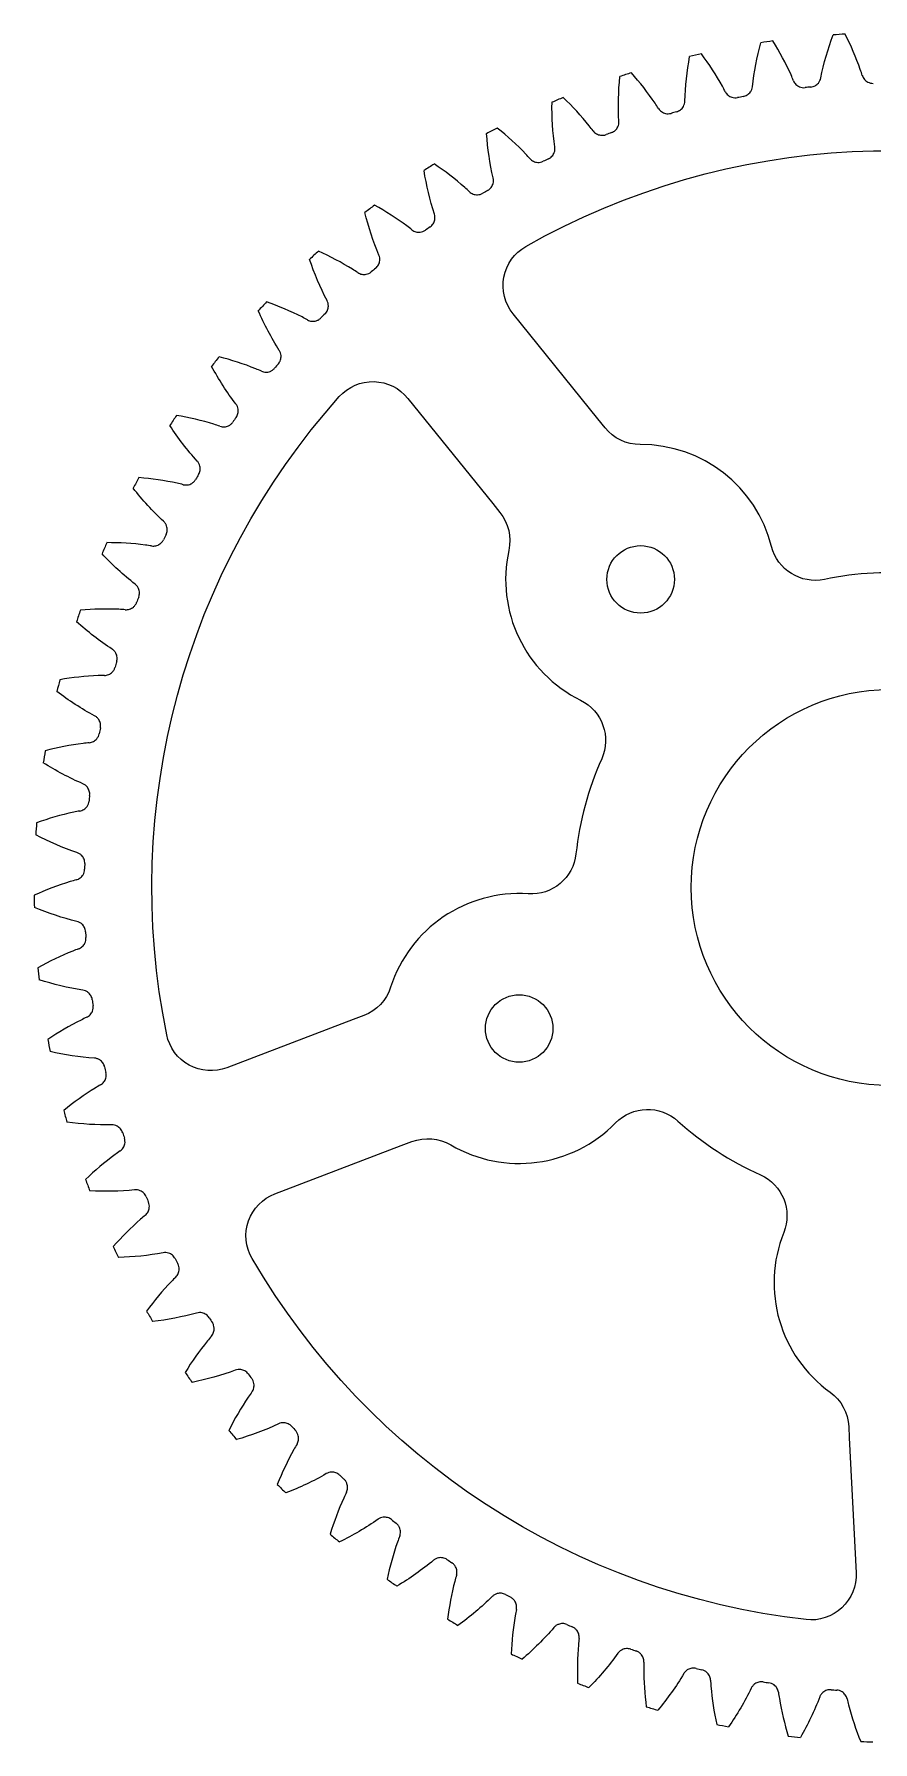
# Model space of a CAD drawing. Header units: inches. Extents: x -0.26 to 4.49, y -3.33 to 1.42.
# Drawn here: x -0.264 to 2.065, y -3.33 to 1.417 of the extents above; entities that cross this region are included whole.
import ezdxf

# ---------------------------------------------------------------- set-up
doc = ezdxf.new("R2010")
doc.units = ezdxf.units.IN
doc.header["$MEASUREMENT"] = 0

msp = doc.modelspace()

# ---------------------------------------------------------------- linework, layer by layer
for points in [[(2.7854, 0.4218), (2.7682, 0.3954, -0.227735), (2.6756, 0.3393, 0.344511), (2.341, 0.0209, -0.402543), (2.204, -0.0851, 0.078594), (1.9309, -0.0988, -0.402543), (1.784, -0.0071, 0.344511), (1.4192, 0.2762, -0.227735), (1.3214, 0.3228), (1.3016, 0.3473), (1.0659, 0.6397, -0.462872), (1.1016, 0.8269, -0.236829), (2.9364, 0.9191, -0.462872), (2.9907, 0.7364)], [(1.0097, 0.112), (1.0295, 0.0874, -0.227735), (1.0542, -0.018, 0.344511), (1.2537, -0.4347, -0.402543), (1.3122, -0.5977, 0.078594), (1.2408, -0.8616, -0.402543), (1.1081, -0.9729, 0.344511), (0.726, -1.2324, -0.227735), (0.6515, -1.311), (0.622, -1.3222), (0.2711, -1.4561, -0.462872), (0.1041, -1.3642, -0.236829), (0.5834, 0.4092, -0.462872), (0.774, 0.4044)], [(0.7556, -1.6726), (0.7851, -1.6614, -0.227735), (0.893, -1.6704, 0.344511), (1.3509, -1.6095, -0.402543), (1.524, -1.6042, 0.078594), (1.753, -1.7536, -0.402543), (1.8179, -1.9142, 0.344511), (1.9466, -2.3579, -0.227735), (1.9983, -2.453), (1.9998, -2.4845), (2.0187, -2.8596, -0.462872), (1.8797, -2.9901, -0.236829), (0.3412, -1.9862, -0.462872), (0.4047, -1.8064)]]:
    msp.add_lwpolyline(points, format="xyb", close=True)
for centre, radius in [((1.4204, -0.0988), 0.0938), ((2.1108, -0.9552), 0.55), ((1.083, -1.3471), 0.0938)]:
    msp.add_circle(centre, radius)
for radius, start, end in [(2.375, 97.8193, 98.6319), (2.375, 92.9545, 93.767), (2.375, 102.6842, 103.4967), (2.375, 107.549, 108.3616), (2.375, 112.4139, 113.2265), (2.2355, 100.4515, 100.8645), (2.2355, 95.5867, 95.9997), (2.2355, 105.3164, 105.7294), (2.375, 117.2788, 118.0913), (2.2355, 110.1812, 110.5943), (2.375, 122.1436, 122.9562), (2.2355, 115.0461, 115.4591), (2.2355, 119.911, 120.324), (2.375, 127.0085, 127.8211), (2.2355, 124.7758, 125.1889), (2.375, 131.8734, 132.6859), (2.2355, 129.6407, 130.0537), (2.375, 136.7382, 137.5508), (2.2355, 134.5056, 134.9186), (2.375, 141.6031, 142.4156), (2.2355, 139.3704, 139.7834), (2.375, 146.468, 147.2805), (2.2355, 144.2353, 144.6483), (2.2355, 149.1002, 149.5132), (2.375, 151.3328, 152.1454), (2.375, 156.1977, 157.0102), (2.2355, 153.965, 154.378), (2.375, 161.0626, 161.8751), (2.2355, 158.8299, 159.2429), (2.2355, 163.6948, 164.1078), (2.375, 165.9274, 166.74), (2.2355, 168.5596, 168.9726), (2.375, 170.7923, 171.6048), (2.2355, 173.4245, 173.8375), (2.375, 175.6572, 176.4697), (2.2355, 178.2894, 178.7024), (2.375, 180.522, 181.3346), (2.2355, 183.1542, 183.5672), (2.375, 185.3869, 186.1994), (2.2355, 188.0191, 188.4321), (2.375, 190.2517, 191.0643), (2.2355, 192.8839, 193.297), (2.375, 195.1166, 195.9292), (2.2355, 197.7488, 198.1618), (2.375, 199.9815, 200.794), (2.2355, 202.6137, 203.0267), (2.375, 204.8463, 205.6589), (2.2355, 207.4785, 207.8916), (2.375, 209.7112, 210.5238), (2.2355, 212.3434, 212.7564), (2.375, 214.5761, 215.3886), (2.2355, 217.2083, 217.6213), (2.375, 219.4409, 220.2535), (2.2355, 222.0731, 222.4861), (2.2355, 226.938, 227.351), (2.375, 224.3058, 225.1183), (2.375, 229.1707, 229.9832), (2.2355, 231.8029, 232.2159), (2.2355, 236.6677, 237.0807), (2.375, 234.0355, 234.8481), (2.2355, 241.5326, 241.9456), (2.375, 238.9004, 239.7129), (2.2355, 246.3975, 246.8105), (2.2355, 251.2623, 251.6753), (2.375, 243.7653, 244.5778), (2.2355, 256.1272, 256.5402), (2.375, 248.6301, 249.4427), (2.2355, 260.9921, 261.4051), (2.2355, 265.8569, 266.2699), (2.375, 253.495, 254.3075), (2.375, 258.3599, 259.1724), (2.375, 263.2247, 264.0373), (2.375, 268.0896, 268.9021)]:
    msp.add_arc((2.1108, -0.9552), radius, start, end)
for points in [[(1.7307, 1.2707), (1.735, 1.3114), (1.7436, 1.3532), (1.7543, 1.3929)], [(1.9208, 1.2949), (1.9286, 1.3351), (1.9407, 1.376), (1.9548, 1.4147)], [(1.5433, 1.2304), (1.5442, 1.2713), (1.5491, 1.3138), (1.5565, 1.3543)], [(1.36, 1.1744), (1.3574, 1.2152), (1.3587, 1.258), (1.3626, 1.2989)], [(1.1821, 1.1031), (1.176, 1.1435), (1.1738, 1.1862), (1.1742, 1.2274)], [(1.0109, 1.0169), (1.0014, 1.0567), (0.9955, 1.099), (0.9925, 1.1401)], [(0.8476, 0.9165), (0.8348, 0.9554), (0.8254, 0.997), (0.8188, 1.0377)], [(0.6934, 0.8026), (0.6774, 0.8403), (0.6644, 0.881), (0.6545, 0.9209)], [(0.5495, 0.6761), (0.5303, 0.7122), (0.5139, 0.7517), (0.5006, 0.7907)], [(0.4167, 0.5378), (0.3946, 0.5722), (0.3749, 0.6101), (0.3583, 0.6478)], [(0.2962, 0.3888), (0.2712, 0.4211), (0.2484, 0.4573), (0.2287, 0.4934)], [(0.1888, 0.23), (0.1611, 0.2602), (0.1354, 0.2943), (0.1126, 0.3286)], [(0.0952, 0.0628), (0.0651, 0.0905), (0.0365, 0.1222), (0.011, 0.1545)], [(0.0161, -0.1118), (-0.0162, -0.0868), (-0.0474, -0.0576), (-0.0756, -0.0276)], [(-0.0478, -0.2925), (-0.0822, -0.2703), (-0.1157, -0.2438), (-0.1464, -0.2163)], [(-0.0963, -0.478), (-0.1324, -0.4588), (-0.168, -0.4352), (-0.2009, -0.4104)], [(-0.1288, -0.6668), (-0.1664, -0.6508), (-0.2039, -0.6303), (-0.2388, -0.6084)], [(-0.1452, -0.8578), (-0.184, -0.845), (-0.2231, -0.8278), (-0.2597, -0.8089)], [(-0.1453, -1.0495), (-0.1851, -1.04), (-0.2255, -1.0262), (-0.2636, -1.0105)], [(-0.1292, -1.2405), (-0.1696, -1.2344), (-0.2111, -1.2241), (-0.2503, -1.2116)], [(-0.0969, -1.4294), (-0.1377, -1.4268), (-0.1799, -1.42), (-0.2201, -1.4109)], [(-0.0487, -1.6149), (-0.0896, -1.6158), (-0.1322, -1.6126), (-0.173, -1.607)], [(0.015, -1.7957), (-0.0257, -1.8), (-0.0684, -1.8005), (-0.1095, -1.7983)], [(0.0938, -1.9704), (0.0537, -1.9782), (0.0111, -1.9822), (-0.03, -1.9836)], [(0.1872, -2.1378), (0.1478, -2.1489), (0.1058, -2.1566), (0.0649, -2.1614)], [(0.2944, -2.2967), (0.2562, -2.3111), (0.2149, -2.3223), (0.1746, -2.3306)], [(0.4147, -2.4459), (0.3778, -2.4635), (0.3377, -2.4782), (0.2982, -2.4898)], [(0.5473, -2.5843), (0.512, -2.605), (0.4732, -2.623), (0.4349, -2.638)], [(0.6911, -2.7111), (0.6577, -2.7347), (0.6206, -2.7559), (0.5836, -2.7741)], [(0.8451, -2.8251), (0.8138, -2.8515), (0.7787, -2.8758), (0.7434, -2.897)], [(1.0082, -2.9257), (0.9793, -2.9547), (0.9463, -2.9819), (0.913, -3.006)], [(1.1793, -3.0121), (1.153, -3.0434), (1.1224, -3.0733), (1.0912, -3.1002)], [(1.3571, -3.0837), (1.3335, -3.1171), (1.3056, -3.1495), (1.2768, -3.1789)], [(1.5404, -3.14), (1.5196, -3.1753), (1.4946, -3.2099), (1.4684, -3.2416)], [(1.7277, -3.1805), (1.7101, -3.2174), (1.688, -3.254), (1.6646, -3.2879)], [(1.9178, -3.2049), (1.9034, -3.2432), (1.8845, -3.2816), (1.8641, -3.3173)]]:
    msp.add_open_spline(points, degree=3)
for points, knots in [([(1.845, 1.2872), (1.8428, 1.2926), (1.8405, 1.2979), (1.8236, 1.3356), (1.8062, 1.3676), (1.7877, 1.3978)], [-0.3138691, -0.3138691, -0.3138691, -0.3138691, -0.2696165, -0.2696165, 0, 0, 0, 0]), ([(2.0361, 1.3017), (2.0344, 1.3072), (2.0325, 1.3128), (2.0189, 1.3517), (2.0043, 1.3851), (1.9884, 1.4167)], [-0.3138691, -0.3138691, -0.3138691, -0.3138691, -0.2696165, -0.2696165, 0, 0, 0, 0]), ([(1.6558, 1.2566), (1.6531, 1.2618), (1.6504, 1.2669), (1.6304, 1.303), (1.6103, 1.3334), (1.5893, 1.3619)], [-0.3138691, -0.3138691, -0.3138691, -0.3138691, -0.2696165, -0.2696165, 0, 0, 0, 0]), ([(1.4699, 1.21), (1.4668, 1.215), (1.4636, 1.2199), (1.4406, 1.2541), (1.4181, 1.2827), (1.3947, 1.3093)], [-0.3138691, -0.3138691, -0.3138691, -0.3138691, -0.2696165, -0.2696165, 0, 0, 0, 0]), ([(1.845, 1.2872), (1.8466, 1.2834), (1.8488, 1.28), (1.8546, 1.2743), (1.858, 1.272), (1.8642, 1.2694), (1.8667, 1.2686), (1.8719, 1.2679), (1.8745, 1.2678), (1.8771, 1.2681)], [0, 0, 0, 0, 0.0310074, 0.0310074, 0.0620148, 0.0620148, 0.0820188, 0.0820188, 0.1020227, 0.1020227, 0.1020227, 0.1020227]), ([(1.8932, 1.2697), (1.8972, 1.2701), (1.9012, 1.2713), (1.9083, 1.2751), (1.9115, 1.2777), (1.9158, 1.2828), (1.9172, 1.2851), (1.9195, 1.2898), (1.9203, 1.2923), (1.9208, 1.2949)], [0, 0, 0, 0, 0.0310074, 0.0310074, 0.0620148, 0.0620148, 0.0820188, 0.0820188, 0.1020227, 0.1020227, 0.1020227, 0.1020227]), ([(2.0361, 1.3017), (2.0374, 1.2978), (2.0393, 1.2942), (2.0446, 1.288), (2.0478, 1.2854), (2.0537, 1.2823), (2.0562, 1.2813), (2.0613, 1.2801), (2.0639, 1.2799), (2.0665, 1.2799)], [0, 0, 0, 0, 0.0310074, 0.0310074, 0.0620148, 0.0620148, 0.0820188, 0.0820188, 0.1020227, 0.1020227, 0.1020227, 0.1020227]), ([(1.2886, 1.1479), (1.285, 1.1525), (1.2815, 1.1571), (1.2557, 1.1893), (1.2308, 1.2159), (1.2052, 1.2404)], [-0.3138691, -0.3138691, -0.3138691, -0.3138691, -0.2696165, -0.2696165, 0, 0, 0, 0]), ([(1.6558, 1.2566), (1.6577, 1.253), (1.6602, 1.2498), (1.6664, 1.2445), (1.67, 1.2425), (1.6764, 1.2404), (1.679, 1.2399), (1.6842, 1.2396), (1.6869, 1.2398), (1.6894, 1.2403)], [0, 0, 0, 0, 0.0310074, 0.0310074, 0.0620148, 0.0620148, 0.0820188, 0.0820188, 0.1020227, 0.1020227, 0.1020227, 0.1020227]), ([(1.7053, 1.2433), (1.7093, 1.244), (1.7131, 1.2455), (1.7199, 1.2499), (1.7229, 1.2528), (1.7267, 1.2582), (1.728, 1.2606), (1.7298, 1.2655), (1.7304, 1.2681), (1.7307, 1.2707)], [0, 0, 0, 0, 0.0310074, 0.0310074, 0.0620148, 0.0620148, 0.0820188, 0.0820188, 0.1020227, 0.1020227, 0.1020227, 0.1020227]), ([(1.4699, 1.21), (1.472, 1.2066), (1.4749, 1.2036), (1.4815, 1.1989), (1.4852, 1.1972), (1.4918, 1.1957), (1.4944, 1.1954), (1.4996, 1.1955), (1.5022, 1.1959), (1.5048, 1.1966)], [0, 0, 0, 0, 0.0310074, 0.0310074, 0.0620148, 0.0620148, 0.0820188, 0.0820188, 0.1020227, 0.1020227, 0.1020227, 0.1020227]), ([(1.5203, 1.2009), (1.5242, 1.202), (1.5279, 1.2039), (1.5343, 1.2088), (1.537, 1.2119), (1.5404, 1.2177), (1.5414, 1.2201), (1.5428, 1.2252), (1.5432, 1.2278), (1.5433, 1.2304)], [0, 0, 0, 0, 0.0310074, 0.0310074, 0.0620148, 0.0620148, 0.0820188, 0.0820188, 0.1020227, 0.1020227, 0.1020227, 0.1020227]), ([(1.1132, 1.0706), (1.1093, 1.0749), (1.1053, 1.0792), (1.0769, 1.1091), (1.0498, 1.1335), (1.0223, 1.1557)], [-0.3138691, -0.3138691, -0.3138691, -0.3138691, -0.2696165, -0.2696165, 0, 0, 0, 0]), ([(1.2886, 1.1479), (1.291, 1.1446), (1.2941, 1.1419), (1.3011, 1.1378), (1.305, 1.1364), (1.3116, 1.1354), (1.3142, 1.1354), (1.3194, 1.136), (1.322, 1.1366), (1.3245, 1.1375)], [0, 0, 0, 0, 0.0310074, 0.0310074, 0.0620148, 0.0620148, 0.0820188, 0.0820188, 0.1020227, 0.1020227, 0.1020227, 0.1020227]), ([(1.3396, 1.1431), (1.3434, 1.1445), (1.3469, 1.1466), (1.3529, 1.1521), (1.3553, 1.1554), (1.3582, 1.1615), (1.359, 1.164), (1.36, 1.1692), (1.3601, 1.1718), (1.36, 1.1744)], [0, 0, 0, 0, 0.0310074, 0.0310074, 0.0620148, 0.0620148, 0.0820188, 0.0820188, 0.1020227, 0.1020227, 0.1020227, 0.1020227]), ([(1.1644, 1.0701), (1.1681, 1.0719), (1.1714, 1.0743), (1.1769, 1.0803), (1.1791, 1.0838), (1.1814, 1.0901), (1.182, 1.0926), (1.1825, 1.0978), (1.1825, 1.1005), (1.1821, 1.1031)], [0, 0, 0, 0, 0.0310074, 0.0310074, 0.0620148, 0.0620148, 0.0820188, 0.0820188, 0.1020227, 0.1020227, 0.1020227, 0.1020227]), ([(0.945, 0.9787), (0.9407, 0.9827), (0.9364, 0.9866), (0.9056, 1.014), (0.8765, 1.036), (0.8472, 1.0558)], [-0.3138691, -0.3138691, -0.3138691, -0.3138691, -0.2696165, -0.2696165, 0, 0, 0, 0]), ([(1.1132, 1.0706), (1.1159, 1.0675), (1.1192, 1.0651), (1.1265, 1.0616), (1.1305, 1.0605), (1.1372, 1.0601), (1.1398, 1.0603), (1.145, 1.0613), (1.1475, 1.0621), (1.1498, 1.0633)], [0, 0, 0, 0, 0.0310074, 0.0310074, 0.0620148, 0.0620148, 0.0820188, 0.0820188, 0.1020227, 0.1020227, 0.1020227, 0.1020227]), ([(0.9961, 0.9826), (0.9996, 0.9846), (1.0027, 0.9873), (1.0077, 0.9937), (1.0095, 0.9974), (1.0113, 1.0039), (1.0117, 1.0065), (1.0118, 1.0117), (1.0115, 1.0143), (1.0109, 1.0169)], [0, 0, 0, 0, 0.0310074, 0.0310074, 0.0620148, 0.0620148, 0.0820188, 0.0820188, 0.1020227, 0.1020227, 0.1020227, 0.1020227]), ([(0.945, 0.9787), (0.9479, 0.9759), (0.9514, 0.9737), (0.959, 0.9708), (0.9631, 0.9701), (0.9698, 0.9703), (0.9724, 0.9707), (0.9774, 0.9721), (0.9799, 0.9732), (0.9821, 0.9745)], [0, 0, 0, 0, 0.0310074, 0.0310074, 0.0620148, 0.0620148, 0.0820188, 0.0820188, 0.1020227, 0.1020227, 0.1020227, 0.1020227]), ([(0.7852, 0.8728), (0.7806, 0.8764), (0.776, 0.88), (0.7429, 0.9046), (0.7121, 0.9241), (0.6812, 0.9414)], [-0.3138691, -0.3138691, -0.3138691, -0.3138691, -0.2696165, -0.2696165, 0, 0, 0, 0]), ([(0.8357, 0.8811), (0.8391, 0.8834), (0.8419, 0.8863), (0.8464, 0.8932), (0.8479, 0.897), (0.8491, 0.9036), (0.8493, 0.9062), (0.8489, 0.9114), (0.8484, 0.914), (0.8476, 0.9165)], [0, 0, 0, 0, 0.0310074, 0.0310074, 0.0620148, 0.0620148, 0.0820188, 0.0820188, 0.1020227, 0.1020227, 0.1020227, 0.1020227]), ([(0.7852, 0.8728), (0.7884, 0.8703), (0.792, 0.8684), (0.7999, 0.8662), (0.8039, 0.8659), (0.8106, 0.8666), (0.8132, 0.8672), (0.8181, 0.8691), (0.8204, 0.8703), (0.8225, 0.8718)], [0, 0, 0, 0, 0.0310074, 0.0310074, 0.0620148, 0.0620148, 0.0820188, 0.0820188, 0.1020227, 0.1020227, 0.1020227, 0.1020227]), ([(0.6349, 0.7538), (0.6301, 0.757), (0.6251, 0.7602), (0.5901, 0.7819), (0.5578, 0.7987), (0.5255, 0.8133)], [-0.3138691, -0.3138691, -0.3138691, -0.3138691, -0.2696165, -0.2696165, 0, 0, 0, 0]), ([(0.6846, 0.7663), (0.6877, 0.7689), (0.6903, 0.7721), (0.6942, 0.7793), (0.6954, 0.7832), (0.696, 0.7899), (0.696, 0.7925), (0.6952, 0.7977), (0.6945, 0.8002), (0.6934, 0.8026)], [0, 0, 0, 0, 0.0310074, 0.0310074, 0.0620148, 0.0620148, 0.0820188, 0.0820188, 0.1020227, 0.1020227, 0.1020227, 0.1020227]), ([(0.6349, 0.7538), (0.6383, 0.7516), (0.6421, 0.75), (0.6501, 0.7485), (0.6542, 0.7485), (0.6608, 0.7498), (0.6633, 0.7506), (0.668, 0.7529), (0.6702, 0.7543), (0.6722, 0.756)], [0, 0, 0, 0, 0.0310074, 0.0310074, 0.0620148, 0.0620148, 0.0820188, 0.0820188, 0.1020227, 0.1020227, 0.1020227, 0.1020227]), ([(0.4953, 0.6225), (0.4902, 0.6253), (0.485, 0.628), (0.4483, 0.6467), (0.4146, 0.6607), (0.3813, 0.6725)], [-0.3138691, -0.3138691, -0.3138691, -0.3138691, -0.2696165, -0.2696165, 0, 0, 0, 0]), ([(0.5438, 0.6392), (0.5467, 0.642), (0.549, 0.6454), (0.5522, 0.6529), (0.553, 0.6569), (0.5531, 0.6636), (0.5529, 0.6662), (0.5516, 0.6713), (0.5507, 0.6738), (0.5495, 0.6761)], [0, 0, 0, 0, 0.0310074, 0.0310074, 0.0620148, 0.0620148, 0.0820188, 0.0820188, 0.1020227, 0.1020227, 0.1020227, 0.1020227]), ([(0.4953, 0.6225), (0.4989, 0.6206), (0.5028, 0.6193), (0.5109, 0.6184), (0.515, 0.6188), (0.5214, 0.6207), (0.5238, 0.6217), (0.5284, 0.6244), (0.5305, 0.626), (0.5323, 0.6278)], [0, 0, 0, 0, 0.0310074, 0.0310074, 0.0620148, 0.0620148, 0.0820188, 0.0820188, 0.1020227, 0.1020227, 0.1020227, 0.1020227]), ([(0.4142, 0.5005), (0.4169, 0.5036), (0.4189, 0.5072), (0.4214, 0.5149), (0.4219, 0.519), (0.4215, 0.5257), (0.421, 0.5283), (0.4193, 0.5332), (0.4182, 0.5356), (0.4167, 0.5378)], [0, 0, 0, 0, 0.0310074, 0.0310074, 0.0620148, 0.0620148, 0.0820188, 0.0820188, 0.1020227, 0.1020227, 0.1020227, 0.1020227]), ([(0.3673, 0.4798), (0.362, 0.4822), (0.3566, 0.4844), (0.3184, 0.5), (0.2837, 0.5111), (0.2494, 0.52)], [-0.3138691, -0.3138691, -0.3138691, -0.3138691, -0.2696165, -0.2696165, 0, 0, 0, 0]), ([(0.3673, 0.4798), (0.3711, 0.4782), (0.3751, 0.4773), (0.3832, 0.4771), (0.3873, 0.4778), (0.3935, 0.4802), (0.3958, 0.4814), (0.4001, 0.4845), (0.4021, 0.4863), (0.4038, 0.4883)], [0, 0, 0, 0, 0.0310074, 0.0310074, 0.0620148, 0.0620148, 0.0820188, 0.0820188, 0.1020227, 0.1020227, 0.1020227, 0.1020227]), ([(0.2969, 0.3514), (0.2992, 0.3547), (0.301, 0.3584), (0.3028, 0.3664), (0.303, 0.3705), (0.302, 0.3771), (0.3012, 0.3796), (0.2992, 0.3844), (0.2978, 0.3867), (0.2962, 0.3888)], [0, 0, 0, 0, 0.0310074, 0.0310074, 0.0620148, 0.0620148, 0.0820188, 0.0820188, 0.1020227, 0.1020227, 0.1020227, 0.1020227]), ([(0.2519, 0.3268), (0.2464, 0.3287), (0.2409, 0.3305), (0.2015, 0.3427), (0.1659, 0.3508), (0.1311, 0.3568)], [-0.3138691, -0.3138691, -0.3138691, -0.3138691, -0.2696165, -0.2696165, 0, 0, 0, 0]), ([(0.2519, 0.3268), (0.2558, 0.3255), (0.2598, 0.3249), (0.268, 0.3254), (0.2719, 0.3265), (0.278, 0.3294), (0.2802, 0.3308), (0.2842, 0.3342), (0.286, 0.3361), (0.2875, 0.3383)], [0, 0, 0, 0, 0.0310074, 0.0310074, 0.0620148, 0.0620148, 0.0820188, 0.0820188, 0.1020227, 0.1020227, 0.1020227, 0.1020227]), ([(0.1926, 0.1929), (0.1947, 0.1964), (0.1961, 0.2002), (0.1973, 0.2083), (0.1971, 0.2124), (0.1955, 0.2189), (0.1946, 0.2213), (0.1921, 0.226), (0.1906, 0.2281), (0.1888, 0.23)], [0, 0, 0, 0, 0.0310074, 0.0310074, 0.0620148, 0.0620148, 0.0820188, 0.0820188, 0.1020227, 0.1020227, 0.1020227, 0.1020227]), ([(0.1499, 0.1645), (0.1442, 0.1659), (0.1386, 0.1673), (0.0983, 0.1761), (0.0622, 0.1812), (0.0269, 0.1842)], [-0.3138691, -0.3138691, -0.3138691, -0.3138691, -0.2696165, -0.2696165, 0, 0, 0, 0]), ([(0.1499, 0.1645), (0.1539, 0.1635), (0.158, 0.1633), (0.166, 0.1645), (0.1699, 0.1659), (0.1756, 0.1693), (0.1777, 0.1709), (0.1814, 0.1747), (0.183, 0.1767), (0.1844, 0.179)], [0, 0, 0, 0, 0.0310074, 0.0310074, 0.0620148, 0.0620148, 0.0820188, 0.0820188, 0.1020227, 0.1020227, 0.1020227, 0.1020227]), ([(0.1021, 0.026), (0.1039, 0.0297), (0.105, 0.0337), (0.1055, 0.0418), (0.105, 0.0459), (0.1028, 0.0522), (0.1017, 0.0546), (0.0988, 0.059), (0.0971, 0.061), (0.0952, 0.0628)], [0, 0, 0, 0, 0.0310074, 0.0310074, 0.0620148, 0.0620148, 0.0820188, 0.0820188, 0.1020227, 0.1020227, 0.1020227, 0.1020227]), ([(0.062, -0.0058), (0.0563, -0.0049), (0.0505, -0.004), (0.0096, 0.0014), (-0.0268, 0.0034), (-0.0622, 0.0034)], [-0.3138691, -0.3138691, -0.3138691, -0.3138691, -0.2696165, -0.2696165, 0, 0, 0, 0]), ([(0.062, -0.0058), (0.066, -0.0064), (0.0701, -0.0063), (0.0781, -0.0044), (0.0818, -0.0027), (0.0872, 0.0012), (0.0892, 0.0029), (0.0926, 0.007), (0.094, 0.0092), (0.0951, 0.0115)], [0, 0, 0, 0, 0.0310074, 0.0310074, 0.0620148, 0.0620148, 0.0820188, 0.0820188, 0.1020227, 0.1020227, 0.1020227, 0.1020227]), ([(0.0262, -0.1478), (0.0276, -0.144), (0.0284, -0.14), (0.0282, -0.1319), (0.0273, -0.1278), (0.0247, -0.1217), (0.0233, -0.1194), (0.0201, -0.1153), (0.0182, -0.1134), (0.0161, -0.1118)], [0, 0, 0, 0, 0.0310074, 0.0310074, 0.0620148, 0.0620148, 0.0820188, 0.0820188, 0.1020227, 0.1020227, 0.1020227, 0.1020227]), ([(-0.0111, -0.183), (-0.0169, -0.1825), (-0.0228, -0.1822), (-0.064, -0.1803), (-0.1004, -0.1814), (-0.1356, -0.1844)], [-0.3138691, -0.3138691, -0.3138691, -0.3138691, -0.2696165, -0.2696165, 0, 0, 0, 0]), ([(-0.0111, -0.183), (-0.0071, -0.1833), (-0.003, -0.1828), (0.0048, -0.1802), (0.0083, -0.1782), (0.0134, -0.1739), (0.0152, -0.172), (0.0182, -0.1677), (0.0195, -0.1653), (0.0204, -0.1629)], [0, 0, 0, 0, 0.0310074, 0.0310074, 0.0620148, 0.0620148, 0.0820188, 0.0820188, 0.1020227, 0.1020227, 0.1020227, 0.1020227]), ([(-0.0348, -0.3275), (-0.0336, -0.3236), (-0.0333, -0.3195), (-0.0341, -0.3114), (-0.0353, -0.3075), (-0.0385, -0.3016), (-0.04, -0.2995), (-0.0436, -0.2956), (-0.0456, -0.2939), (-0.0478, -0.2925)], [0, 0, 0, 0, 0.0310074, 0.0310074, 0.0620148, 0.0620148, 0.0820188, 0.0820188, 0.1020227, 0.1020227, 0.1020227, 0.1020227]), ([(-0.069, -0.3657), (-0.0748, -0.3658), (-0.0806, -0.3659), (-0.1218, -0.3675), (-0.158, -0.3717), (-0.1929, -0.3777)], [-0.3138691, -0.3138691, -0.3138691, -0.3138691, -0.2696165, -0.2696165, 0, 0, 0, 0]), ([(-0.069, -0.3657), (-0.0649, -0.3657), (-0.0609, -0.3648), (-0.0534, -0.3616), (-0.05, -0.3593), (-0.0453, -0.3546), (-0.0437, -0.3525), (-0.041, -0.348), (-0.04, -0.3455), (-0.0393, -0.343)], [0, 0, 0, 0, 0.0310074, 0.0310074, 0.0620148, 0.0620148, 0.0820188, 0.0820188, 0.1020227, 0.1020227, 0.1020227, 0.1020227]), ([(-0.0803, -0.5117), (-0.0795, -0.5078), (-0.0795, -0.5037), (-0.081, -0.4957), (-0.0825, -0.4919), (-0.0862, -0.4862), (-0.0879, -0.4842), (-0.0918, -0.4807), (-0.0939, -0.4792), (-0.0963, -0.478)], [0, 0, 0, 0, 0.0310074, 0.0310074, 0.0620148, 0.0620148, 0.0820188, 0.0820188, 0.1020227, 0.1020227, 0.1020227, 0.1020227]), ([(-0.1111, -0.5527), (-0.1169, -0.5532), (-0.1227, -0.5539), (-0.1636, -0.559), (-0.1994, -0.5662), (-0.2336, -0.5751)], [-0.3138691, -0.3138691, -0.3138691, -0.3138691, -0.2696165, -0.2696165, 0, 0, 0, 0]), ([(-0.1111, -0.5527), (-0.107, -0.5523), (-0.1031, -0.5511), (-0.0959, -0.5473), (-0.0927, -0.5447), (-0.0884, -0.5396), (-0.087, -0.5374), (-0.0848, -0.5326), (-0.0839, -0.5301), (-0.0834, -0.5276)], [0, 0, 0, 0, 0.0310074, 0.0310074, 0.0620148, 0.0620148, 0.0820188, 0.0820188, 0.1020227, 0.1020227, 0.1020227, 0.1020227]), ([(-0.11, -0.6992), (-0.1095, -0.6951), (-0.1099, -0.691), (-0.1121, -0.6832), (-0.1139, -0.6795), (-0.118, -0.6743), (-0.1199, -0.6724), (-0.1241, -0.6692), (-0.1264, -0.6679), (-0.1288, -0.6668)], [0, 0, 0, 0, 0.0310074, 0.0310074, 0.0620148, 0.0620148, 0.0820188, 0.0820188, 0.1020227, 0.1020227, 0.1020227, 0.1020227]), ([(-0.1372, -0.7426), (-0.143, -0.7436), (-0.1487, -0.7447), (-0.189, -0.7533), (-0.224, -0.7635), (-0.2574, -0.7753)], [-0.3138691, -0.3138691, -0.3138691, -0.3138691, -0.2696165, -0.2696165, 0, 0, 0, 0]), ([(-0.1372, -0.7426), (-0.1332, -0.7418), (-0.1294, -0.7403), (-0.1226, -0.7359), (-0.1196, -0.7331), (-0.1157, -0.7276), (-0.1145, -0.7253), (-0.1127, -0.7204), (-0.1121, -0.7178), (-0.1118, -0.7152)], [0, 0, 0, 0, 0.0310074, 0.0310074, 0.0620148, 0.0620148, 0.0820188, 0.0820188, 0.1020227, 0.1020227, 0.1020227, 0.1020227]), ([(-0.1237, -0.8884), (-0.1236, -0.8844), (-0.1243, -0.8803), (-0.1271, -0.8727), (-0.1293, -0.8692), (-0.1338, -0.8643), (-0.1359, -0.8626), (-0.1403, -0.8598), (-0.1427, -0.8586), (-0.1452, -0.8578)], [0, 0, 0, 0, 0.0310074, 0.0310074, 0.0620148, 0.0620148, 0.0820188, 0.0820188, 0.1020227, 0.1020227, 0.1020227, 0.1020227]), ([(-0.1472, -0.934), (-0.1528, -0.9355), (-0.1584, -0.9371), (-0.1979, -0.949), (-0.2319, -0.9622), (-0.2641, -0.9768)], [-0.3138691, -0.3138691, -0.3138691, -0.3138691, -0.2696165, -0.2696165, 0, 0, 0, 0]), ([(-0.1472, -0.934), (-0.1432, -0.9329), (-0.1395, -0.9311), (-0.1331, -0.9261), (-0.1304, -0.923), (-0.127, -0.9172), (-0.126, -0.9148), (-0.1246, -0.9098), (-0.1242, -0.9072), (-0.1241, -0.9045)], [0, 0, 0, 0, 0.0310074, 0.0310074, 0.0620148, 0.0620148, 0.0820188, 0.0820188, 0.1020227, 0.1020227, 0.1020227, 0.1020227]), ([(-0.1213, -1.0782), (-0.1215, -1.0741), (-0.1226, -1.0701), (-0.1261, -1.0628), (-0.1285, -1.0595), (-0.1335, -1.055), (-0.1356, -1.0535), (-0.1403, -1.051), (-0.1427, -1.0501), (-0.1453, -1.0495)], [0, 0, 0, 0, 0.0310074, 0.0310074, 0.0620148, 0.0620148, 0.0820188, 0.0820188, 0.1020227, 0.1020227, 0.1020227, 0.1020227]), ([(-0.1408, -1.1255), (-0.1463, -1.1275), (-0.1517, -1.1296), (-0.1901, -1.1448), (-0.2228, -1.1609), (-0.2537, -1.1781)], [-0.3138691, -0.3138691, -0.3138691, -0.3138691, -0.2696165, -0.2696165, 0, 0, 0, 0]), ([(-0.1408, -1.1255), (-0.137, -1.1241), (-0.1335, -1.122), (-0.1275, -1.1165), (-0.125, -1.1132), (-0.1222, -1.1072), (-0.1214, -1.1047), (-0.1204, -1.0995), (-0.1202, -1.0969), (-0.1204, -1.0942)], [0, 0, 0, 0, 0.0310074, 0.0310074, 0.0620148, 0.0620148, 0.0820188, 0.0820188, 0.1020227, 0.1020227, 0.1020227, 0.1020227]), ([(-0.1028, -1.267), (-0.1034, -1.263), (-0.1048, -1.2591), (-0.1089, -1.2521), (-0.1116, -1.249), (-0.1169, -1.2449), (-0.1192, -1.2436), (-0.124, -1.2416), (-0.1266, -1.2409), (-0.1292, -1.2405)], [0, 0, 0, 0, 0.0310074, 0.0310074, 0.0620148, 0.0620148, 0.0820188, 0.0820188, 0.1020227, 0.1020227, 0.1020227, 0.1020227]), ([(-0.1183, -1.3159), (-0.1235, -1.3183), (-0.1288, -1.3209), (-0.1657, -1.3393), (-0.197, -1.358), (-0.2263, -1.3778)], [-0.3138691, -0.3138691, -0.3138691, -0.3138691, -0.2696165, -0.2696165, 0, 0, 0, 0]), ([(-0.1183, -1.3159), (-0.1146, -1.3142), (-0.1112, -1.3117), (-0.1057, -1.3058), (-0.1036, -1.3023), (-0.1012, -1.296), (-0.1006, -1.2934), (-0.1001, -1.2882), (-0.1001, -1.2856), (-0.1005, -1.283)], [0, 0, 0, 0, 0.0310074, 0.0310074, 0.0620148, 0.0620148, 0.0820188, 0.0820188, 0.1020227, 0.1020227, 0.1020227, 0.1020227]), ([(-0.0684, -1.4536), (-0.0693, -1.4497), (-0.071, -1.4459), (-0.0757, -1.4393), (-0.0787, -1.4364), (-0.0843, -1.4328), (-0.0867, -1.4317), (-0.0917, -1.4301), (-0.0943, -1.4296), (-0.0969, -1.4294)], [0, 0, 0, 0, 0.0310074, 0.0310074, 0.0620148, 0.0620148, 0.0820188, 0.0820188, 0.1020227, 0.1020227, 0.1020227, 0.1020227]), ([(-0.0796, -1.5036), (-0.0761, -1.5016), (-0.073, -1.4989), (-0.068, -1.4925), (-0.0662, -1.4888), (-0.0644, -1.4823), (-0.064, -1.4797), (-0.0639, -1.4745), (-0.0642, -1.4719), (-0.0648, -1.4693)], [0, 0, 0, 0, 0.0310074, 0.0310074, 0.0620148, 0.0620148, 0.0820188, 0.0820188, 0.1020227, 0.1020227, 0.1020227, 0.1020227]), ([(-0.0796, -1.5036), (-0.0847, -1.5065), (-0.0897, -1.5095), (-0.1249, -1.531), (-0.1545, -1.5523), (-0.182, -1.5745)], [-0.3138691, -0.3138691, -0.3138691, -0.3138691, -0.2696165, -0.2696165, 0, 0, 0, 0]), ([(-0.0183, -1.6366), (-0.0195, -1.6328), (-0.0215, -1.6292), (-0.0268, -1.6229), (-0.03, -1.6204), (-0.0359, -1.6173), (-0.0384, -1.6163), (-0.0435, -1.6151), (-0.0461, -1.6149), (-0.0487, -1.6149)], [0, 0, 0, 0, 0.0310074, 0.0310074, 0.0620148, 0.0620148, 0.0820188, 0.0820188, 0.1020227, 0.1020227, 0.1020227, 0.1020227]), ([(-0.0252, -1.6874), (-0.0219, -1.6851), (-0.019, -1.6821), (-0.0146, -1.6753), (-0.0131, -1.6715), (-0.0118, -1.6649), (-0.0117, -1.6623), (-0.012, -1.657), (-0.0125, -1.6545), (-0.0133, -1.652)], [0, 0, 0, 0, 0.0310074, 0.0310074, 0.0620148, 0.0620148, 0.0820188, 0.0820188, 0.1020227, 0.1020227, 0.1020227, 0.1020227]), ([(-0.0252, -1.6874), (-0.03, -1.6907), (-0.0348, -1.6941), (-0.068, -1.7185), (-0.0957, -1.7422), (-0.1212, -1.7667)], [-0.3138691, -0.3138691, -0.3138691, -0.3138691, -0.2696165, -0.2696165, 0, 0, 0, 0]), ([(0.0472, -1.8147), (0.0456, -1.811), (0.0433, -1.8076), (0.0376, -1.8018), (0.0342, -1.7995), (0.028, -1.7969), (0.0255, -1.7962), (0.0203, -1.7955), (0.0176, -1.7954), (0.015, -1.7957)], [0, 0, 0, 0, 0.0310074, 0.0310074, 0.0620148, 0.0620148, 0.0820188, 0.0820188, 0.1020227, 0.1020227, 0.1020227, 0.1020227]), ([(0.0446, -1.8659), (0.0477, -1.8633), (0.0503, -1.8601), (0.0541, -1.853), (0.0553, -1.849), (0.056, -1.8424), (0.0559, -1.8397), (0.0552, -1.8345), (0.0544, -1.832), (0.0534, -1.8296)], [0, 0, 0, 0, 0.0310074, 0.0310074, 0.0620148, 0.0620148, 0.0820188, 0.0820188, 0.1020227, 0.1020227, 0.1020227, 0.1020227]), ([(0.0446, -1.8659), (0.0401, -1.8696), (0.0356, -1.8734), (0.0046, -1.9005), (-0.021, -1.9265), (-0.0444, -1.9531)], [-0.3138691, -0.3138691, -0.3138691, -0.3138691, -0.2696165, -0.2696165, 0, 0, 0, 0]), ([(0.1275, -1.9867), (0.1256, -1.983), (0.1231, -1.9798), (0.1168, -1.9746), (0.1133, -1.9726), (0.1069, -1.9705), (0.1043, -1.97), (0.0991, -1.9697), (0.0964, -1.9699), (0.0938, -1.9704)], [0, 0, 0, 0, 0.0310074, 0.0310074, 0.0620148, 0.0620148, 0.0820188, 0.0820188, 0.1020227, 0.1020227, 0.1020227, 0.1020227]), ([(0.1292, -2.0379), (0.1251, -2.0419), (0.121, -2.0461), (0.0923, -2.0757), (0.0691, -2.1038), (0.048, -2.1323)], [-0.3138691, -0.3138691, -0.3138691, -0.3138691, -0.2696165, -0.2696165, 0, 0, 0, 0]), ([(0.1292, -2.0379), (0.1321, -2.035), (0.1345, -2.0316), (0.1377, -2.0241), (0.1385, -2.0201), (0.1387, -2.0134), (0.1384, -2.0108), (0.1371, -2.0057), (0.1362, -2.0032), (0.135, -2.0009)], [0, 0, 0, 0, 0.0310074, 0.0310074, 0.0620148, 0.0620148, 0.0820188, 0.0820188, 0.1020227, 0.1020227, 0.1020227, 0.1020227]), ([(0.2221, -2.1511), (0.2199, -2.1477), (0.2171, -2.1447), (0.2105, -2.14), (0.2067, -2.1383), (0.2002, -2.1368), (0.1976, -2.1365), (0.1923, -2.1367), (0.1897, -2.1371), (0.1872, -2.1378)], [0, 0, 0, 0, 0.0310074, 0.0310074, 0.0620148, 0.0620148, 0.0820188, 0.0820188, 0.1020227, 0.1020227, 0.1020227, 0.1020227]), ([(0.2282, -2.202), (0.2309, -2.1989), (0.2329, -2.1953), (0.2354, -2.1876), (0.236, -2.1835), (0.2355, -2.1769), (0.235, -2.1743), (0.2334, -2.1693), (0.2322, -2.1669), (0.2308, -2.1647)], [0, 0, 0, 0, 0.0310074, 0.0310074, 0.0620148, 0.0620148, 0.0820188, 0.0820188, 0.1020227, 0.1020227, 0.1020227, 0.1020227]), ([(0.2282, -2.202), (0.2244, -2.2064), (0.2207, -2.2109), (0.1946, -2.2429), (0.1738, -2.2728), (0.1553, -2.303)], [-0.3138691, -0.3138691, -0.3138691, -0.3138691, -0.2696165, -0.2696165, 0, 0, 0, 0]), ([(0.3304, -2.307), (0.3279, -2.3038), (0.3248, -2.301), (0.3178, -2.2969), (0.3139, -2.2955), (0.3073, -2.2946), (0.3047, -2.2945), (0.2995, -2.2951), (0.2969, -2.2957), (0.2944, -2.2967)], [0, 0, 0, 0, 0.0310074, 0.0310074, 0.0620148, 0.0620148, 0.0820188, 0.0820188, 0.1020227, 0.1020227, 0.1020227, 0.1020227]), ([(0.3407, -2.3572), (0.3431, -2.3539), (0.3448, -2.3501), (0.3467, -2.3422), (0.3469, -2.3381), (0.3459, -2.3315), (0.3451, -2.329), (0.3431, -2.3241), (0.3417, -2.3219), (0.3401, -2.3198)], [0, 0, 0, 0, 0.0310074, 0.0310074, 0.0620148, 0.0620148, 0.0820188, 0.0820188, 0.1020227, 0.1020227, 0.1020227, 0.1020227]), ([(0.3407, -2.3572), (0.3373, -2.3619), (0.334, -2.3667), (0.3107, -2.4007), (0.2926, -2.4324), (0.2766, -2.464)], [-0.3138691, -0.3138691, -0.3138691, -0.3138691, -0.2696165, -0.2696165, 0, 0, 0, 0]), ([(0.4514, -2.4531), (0.4487, -2.4501), (0.4454, -2.4476), (0.4381, -2.4441), (0.4341, -2.4431), (0.4274, -2.4427), (0.4248, -2.4429), (0.4196, -2.4439), (0.4171, -2.4447), (0.4147, -2.4459)], [0, 0, 0, 0, 0.0310074, 0.0310074, 0.0620148, 0.0620148, 0.0820188, 0.0820188, 0.1020227, 0.1020227, 0.1020227, 0.1020227]), ([(0.466, -2.5022), (0.4681, -2.4987), (0.4695, -2.4949), (0.4707, -2.4868), (0.4705, -2.4827), (0.469, -2.4762), (0.468, -2.4738), (0.4655, -2.4691), (0.464, -2.467), (0.4623, -2.465)], [0, 0, 0, 0, 0.0310074, 0.0310074, 0.0620148, 0.0620148, 0.0820188, 0.0820188, 0.1020227, 0.1020227, 0.1020227, 0.1020227]), ([(0.466, -2.5022), (0.463, -2.5072), (0.4601, -2.5123), (0.4398, -2.5482), (0.4244, -2.5812), (0.4112, -2.6141)], [-0.3138691, -0.3138691, -0.3138691, -0.3138691, -0.2696165, -0.2696165, 0, 0, 0, 0]), ([(0.5844, -2.5884), (0.5815, -2.5857), (0.578, -2.5835), (0.5704, -2.5806), (0.5663, -2.5799), (0.5596, -2.5801), (0.557, -2.5805), (0.552, -2.582), (0.5495, -2.583), (0.5473, -2.5843)], [0, 0, 0, 0, 0.0310074, 0.0310074, 0.0620148, 0.0620148, 0.0820188, 0.0820188, 0.1020227, 0.1020227, 0.1020227, 0.1020227]), ([(0.6031, -2.6361), (0.6049, -2.6325), (0.606, -2.6285), (0.6065, -2.6204), (0.606, -2.6163), (0.6039, -2.61), (0.6027, -2.6076), (0.5999, -2.6032), (0.5982, -2.6012), (0.5962, -2.5994)], [0, 0, 0, 0, 0.0310074, 0.0310074, 0.0620148, 0.0620148, 0.0820188, 0.0820188, 0.1020227, 0.1020227, 0.1020227, 0.1020227]), ([(0.6031, -2.6361), (0.6006, -2.6414), (0.5981, -2.6467), (0.5809, -2.6842), (0.5684, -2.7184), (0.558, -2.7522)], [-0.3138691, -0.3138691, -0.3138691, -0.3138691, -0.2696165, -0.2696165, 0, 0, 0, 0]), ([(0.7284, -2.712), (0.7252, -2.7095), (0.7216, -2.7076), (0.7138, -2.7054), (0.7097, -2.7051), (0.703, -2.7058), (0.7004, -2.7064), (0.6955, -2.7083), (0.6932, -2.7095), (0.6911, -2.7111)], [0, 0, 0, 0, 0.0310074, 0.0310074, 0.0620148, 0.0620148, 0.0820188, 0.0820188, 0.1020227, 0.1020227, 0.1020227, 0.1020227]), ([(0.7511, -2.7579), (0.7526, -2.7542), (0.7533, -2.7501), (0.7532, -2.742), (0.7523, -2.738), (0.7496, -2.7318), (0.7483, -2.7295), (0.7451, -2.7254), (0.7432, -2.7235), (0.7411, -2.7219)], [0, 0, 0, 0, 0.0310074, 0.0310074, 0.0620148, 0.0620148, 0.0820188, 0.0820188, 0.1020227, 0.1020227, 0.1020227, 0.1020227]), ([(0.7511, -2.7579), (0.749, -2.7634), (0.747, -2.7689), (0.7331, -2.8077), (0.7235, -2.8428), (0.716, -2.8774)], [-0.3138691, -0.3138691, -0.3138691, -0.3138691, -0.2696165, -0.2696165, 0, 0, 0, 0]), ([(0.8824, -2.8229), (0.879, -2.8207), (0.8752, -2.8191), (0.8672, -2.8176), (0.8631, -2.8176), (0.8565, -2.8189), (0.854, -2.8197), (0.8493, -2.822), (0.8471, -2.8234), (0.8451, -2.8251)], [0, 0, 0, 0, 0.0310074, 0.0310074, 0.0620148, 0.0620148, 0.0820188, 0.0820188, 0.1020227, 0.1020227, 0.1020227, 0.1020227]), ([(0.9089, -2.8668), (0.91, -2.8629), (0.9104, -2.8588), (0.9096, -2.8507), (0.9084, -2.8467), (0.9052, -2.8409), (0.9037, -2.8387), (0.9001, -2.8348), (0.8981, -2.8331), (0.8959, -2.8317)], [0, 0, 0, 0, 0.0310074, 0.0310074, 0.0620148, 0.0620148, 0.0820188, 0.0820188, 0.1020227, 0.1020227, 0.1020227, 0.1020227]), ([(0.9089, -2.8668), (0.9073, -2.8724), (0.9057, -2.878), (0.8951, -2.9178), (0.8885, -2.9537), (0.884, -2.9888)], [-0.3138691, -0.3138691, -0.3138691, -0.3138691, -0.2696165, -0.2696165, 0, 0, 0, 0]), ([(1.0452, -2.9204), (1.0417, -2.9184), (1.0377, -2.9172), (1.0296, -2.9163), (1.0255, -2.9167), (1.0191, -2.9185), (1.0167, -2.9196), (1.0122, -2.9223), (1.0101, -2.9239), (1.0082, -2.9257)], [0, 0, 0, 0, 0.0310074, 0.0310074, 0.0620148, 0.0620148, 0.0820188, 0.0820188, 0.1020227, 0.1020227, 0.1020227, 0.1020227]), ([(1.0753, -2.9618), (1.0762, -2.9578), (1.0762, -2.9537), (1.0747, -2.9457), (1.0731, -2.9419), (1.0695, -2.9363), (1.0678, -2.9343), (1.0639, -2.9307), (1.0617, -2.9292), (1.0594, -2.928)], [0, 0, 0, 0, 0.0310074, 0.0310074, 0.0620148, 0.0620148, 0.0820188, 0.0820188, 0.1020227, 0.1020227, 0.1020227, 0.1020227]), ([(1.0753, -2.9618), (1.0742, -2.9675), (1.0731, -2.9733), (1.066, -3.0139), (1.0624, -3.0502), (1.0609, -3.0855)], [-0.3138691, -0.3138691, -0.3138691, -0.3138691, -0.2696165, -0.2696165, 0, 0, 0, 0]), ([(1.2157, -3.0036), (1.212, -3.002), (1.208, -3.0011), (1.1999, -3.0009), (1.1958, -3.0017), (1.1896, -3.0041), (1.1872, -3.0053), (1.183, -3.0083), (1.181, -3.0101), (1.1793, -3.0121)], [0, 0, 0, 0, 0.0310074, 0.0310074, 0.0620148, 0.0620148, 0.0820188, 0.0820188, 0.1020227, 0.1020227, 0.1020227, 0.1020227]), ([(1.2493, -3.0424), (1.2497, -3.0383), (1.2494, -3.0343), (1.2472, -3.0264), (1.2454, -3.0228), (1.2412, -3.0175), (1.2394, -3.0156), (1.2352, -3.0124), (1.2329, -3.0111), (1.2305, -3.01)], [0, 0, 0, 0, 0.0310074, 0.0310074, 0.0620148, 0.0620148, 0.0820188, 0.0820188, 0.1020227, 0.1020227, 0.1020227, 0.1020227]), ([(1.2493, -3.0424), (1.2486, -3.0482), (1.248, -3.054), (1.2443, -3.0951), (1.2439, -3.1315), (1.2454, -3.1669)], [-0.3138691, -0.3138691, -0.3138691, -0.3138691, -0.2696165, -0.2696165, 0, 0, 0, 0]), ([(1.3927, -3.0722), (1.3888, -3.0709), (1.3848, -3.0703), (1.3766, -3.0708), (1.3727, -3.0719), (1.3666, -3.0748), (1.3644, -3.0762), (1.3604, -3.0796), (1.3586, -3.0816), (1.3571, -3.0837)], [0, 0, 0, 0, 0.0310074, 0.0310074, 0.0620148, 0.0620148, 0.0820188, 0.0820188, 0.1020227, 0.1020227, 0.1020227, 0.1020227]), ([(1.4294, -3.1079), (1.4295, -3.1039), (1.4288, -3.0998), (1.426, -3.0922), (1.4238, -3.0887), (1.4193, -3.0838), (1.4172, -3.0821), (1.4128, -3.0793), (1.4104, -3.0781), (1.408, -3.0773)], [0, 0, 0, 0, 0.0310074, 0.0310074, 0.0620148, 0.0620148, 0.0820188, 0.0820188, 0.1020227, 0.1020227, 0.1020227, 0.1020227]), ([(1.4294, -3.1079), (1.4292, -3.1138), (1.4291, -3.1196), (1.4289, -3.1608), (1.4316, -3.1972), (1.4361, -3.2323)], [-0.3138691, -0.3138691, -0.3138691, -0.3138691, -0.2696165, -0.2696165, 0, 0, 0, 0]), ([(1.5748, -3.1254), (1.5709, -3.1245), (1.5667, -3.1243), (1.5587, -3.1255), (1.5548, -3.1268), (1.5491, -3.1303), (1.547, -3.1319), (1.5433, -3.1356), (1.5417, -3.1377), (1.5404, -3.14)], [0, 0, 0, 0, 0.0310074, 0.0310074, 0.0620148, 0.0620148, 0.0820188, 0.0820188, 0.1020227, 0.1020227, 0.1020227, 0.1020227]), ([(1.6144, -3.158), (1.6142, -3.1539), (1.6132, -3.1499), (1.6097, -3.1426), (1.6072, -3.1393), (1.6023, -3.1348), (1.6001, -3.1333), (1.5955, -3.1308), (1.593, -3.1299), (1.5905, -3.1293)], [0, 0, 0, 0, 0.0310074, 0.0310074, 0.0620148, 0.0620148, 0.0820188, 0.0820188, 0.1020227, 0.1020227, 0.1020227, 0.1020227]), ([(1.6144, -3.158), (1.6147, -3.1638), (1.6151, -3.1696), (1.6184, -3.2107), (1.6242, -3.2467), (1.6316, -3.2813)], [-0.3138691, -0.3138691, -0.3138691, -0.3138691, -0.2696165, -0.2696165, 0, 0, 0, 0]), ([(1.7608, -3.1631), (1.7568, -3.1624), (1.7527, -3.1626), (1.7447, -3.1645), (1.741, -3.1662), (1.7356, -3.1701), (1.7336, -3.1719), (1.7303, -3.1759), (1.7288, -3.1781), (1.7277, -3.1805)], [0, 0, 0, 0, 0.0310074, 0.0310074, 0.0620148, 0.0620148, 0.0820188, 0.0820188, 0.1020227, 0.1020227, 0.1020227, 0.1020227]), ([(1.803, -3.1921), (1.8024, -3.1881), (1.8011, -3.1842), (1.797, -3.1772), (1.7943, -3.1741), (1.789, -3.17), (1.7867, -3.1687), (1.7818, -3.1667), (1.7793, -3.1659), (1.7767, -3.1655)], [0, 0, 0, 0, 0.0310074, 0.0310074, 0.0620148, 0.0620148, 0.0820188, 0.0820188, 0.1020227, 0.1020227, 0.1020227, 0.1020227]), ([(1.803, -3.1921), (1.8038, -3.1979), (1.8047, -3.2037), (1.8115, -3.2443), (1.8202, -3.2797), (1.8306, -3.3136)], [-0.3138691, -0.3138691, -0.3138691, -0.3138691, -0.2696165, -0.2696165, 0, 0, 0, 0]), ([(1.9493, -3.1848), (1.9452, -3.1845), (1.9412, -3.185), (1.9334, -3.1876), (1.9298, -3.1896), (1.9247, -3.1939), (1.923, -3.1959), (1.92, -3.2002), (1.9187, -3.2025), (1.9178, -3.2049)], [0, 0, 0, 0, 0.0310074, 0.0310074, 0.0620148, 0.0620148, 0.0820188, 0.0820188, 0.1020227, 0.1020227, 0.1020227, 0.1020227]), ([(1.9938, -3.2102), (1.9929, -3.2062), (1.9912, -3.2025), (1.9866, -3.1958), (1.9836, -3.193), (1.9779, -3.1894), (1.9756, -3.1882), (1.9706, -3.1866), (1.968, -3.1861), (1.9654, -3.1859)], [0, 0, 0, 0, 0.0310074, 0.0310074, 0.0620148, 0.0620148, 0.0820188, 0.0820188, 0.1020227, 0.1020227, 0.1020227, 0.1020227]), ([(1.9938, -3.2102), (1.9951, -3.2159), (1.9965, -3.2215), (2.0067, -3.2615), (2.0184, -3.296), (2.0316, -3.3288)], [-0.3138691, -0.3138691, -0.3138691, -0.3138691, -0.2696165, -0.2696165, 0, 0, 0, 0])]:
    msp.add_open_spline(points, degree=3, knots=knots)

doc.saveas('drawing.dxf')
